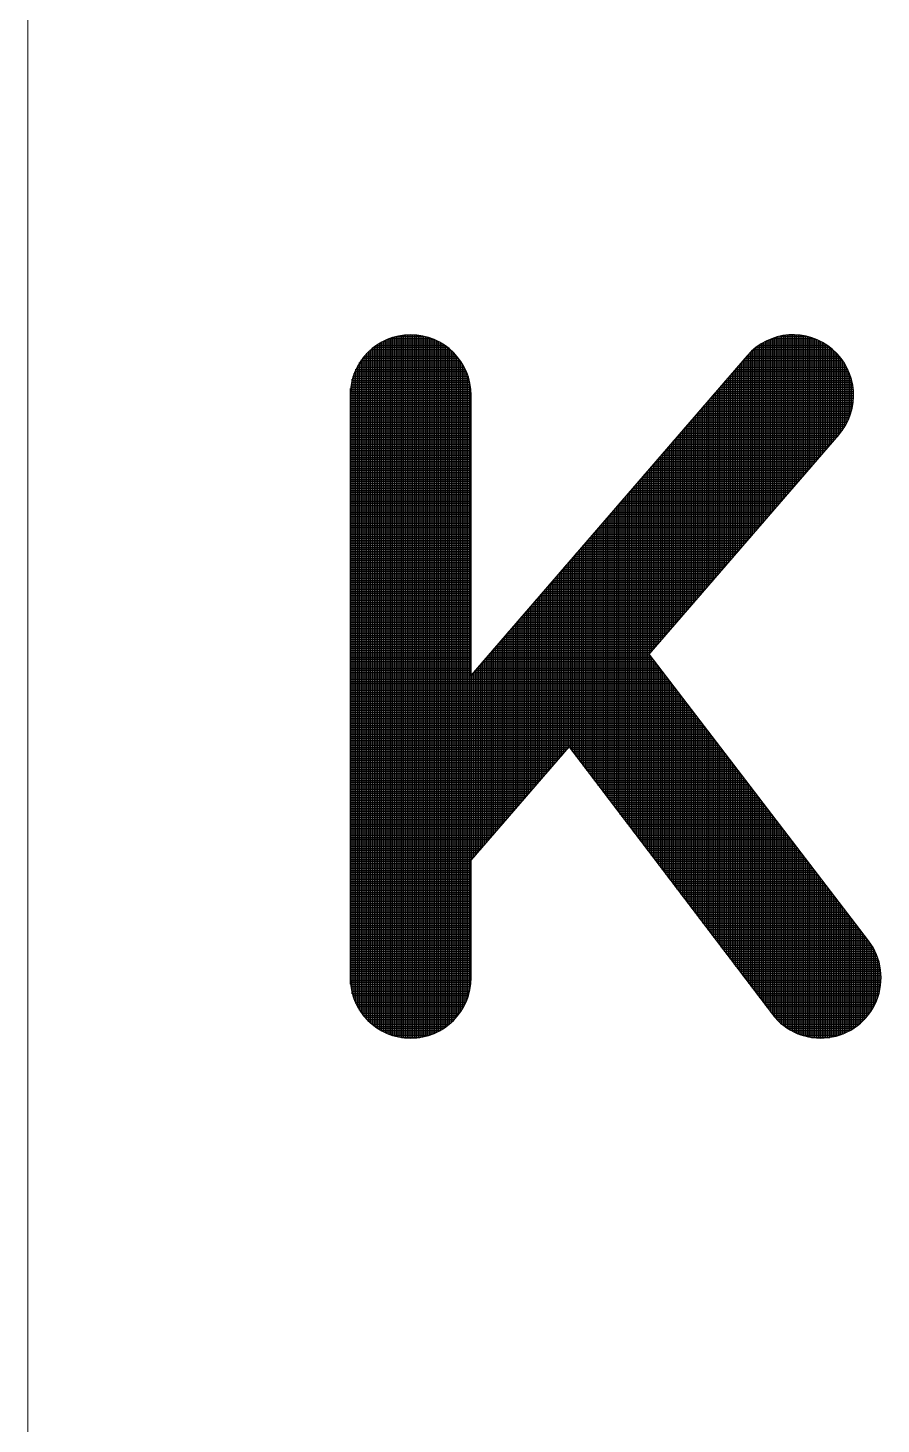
# Model space of a CAD drawing. Header units: inches. Extents: x 2203 to 3044, y -1 to 593.
# Drawn here: x 2869.25 to 2877.32, y 94.83 to 108.04 of the extents above; entities that cross this region are included whole.
import ezdxf

# ---------------------------------------------------------------- set-up
doc = ezdxf.new("R2010")
doc.units = ezdxf.units.IN
doc.header["$MEASUREMENT"] = 0
doc.layers.add('BG 0 -1', color=7, linetype='Continuous')
doc.layers.add('BG ÇÑ±¹Áö¿ª³\xad¹æ±â¼úÁÖ½ÄÈ¸»ç CI', color=7, linetype='Continuous')

msp = doc.modelspace()

# ---------------------------------------------------------------- linework, layer by layer
at = {"layer": 'BG 0 -1', "color": 7, "linetype": 'Continuous', "lineweight": 9}
msp.add_line((2869.249, 199.396), (2869.249, 17.106), dxfattribs=at)
at = {"layer": 'BG ÇÑ±¹Áö¿ª³\xad¹æ±â¼úÁÖ½ÄÈ¸»ç CI', "color": 242, "linetype": 'Continuous', "lineweight": 25, "true_color": 0xd51c29}
for p, q in [((2872.519, 105.016), (2873.217, 105.016)), ((2872.525, 98.594), (2872.525, 105.02)), ((2872.542, 98.582), (2872.542, 105.033)), ((2872.543, 105.033), (2873.193, 105.033)), ((2872.559, 98.57), (2872.559, 105.044)), ((2872.569, 105.05), (2873.166, 105.05)), ((2872.577, 98.56), (2872.577, 105.055)), ((2872.594, 98.55), (2872.594, 105.065)), ((2872.6, 105.068), (2873.136, 105.068)), ((2872.611, 98.541), (2872.611, 105.074)), ((2872.629, 98.532), (2872.629, 105.082)), ((2872.635, 105.085), (2873.1, 105.085)), ((2872.646, 98.525), (2872.646, 105.09)), ((2872.664, 98.518), (2872.664, 105.097)), ((2872.679, 105.103), (2873.056, 105.103)), ((2872.681, 98.511), (2872.681, 105.103)), ((2872.698, 98.506), (2872.698, 105.109)), ((2872.716, 98.501), (2872.716, 105.114)), ((2872.733, 98.496), (2872.733, 105.118)), ((2872.739, 105.12), (2872.996, 105.12)), ((2872.75, 98.492), (2872.75, 105.122)), ((2872.768, 98.489), (2872.768, 105.126)), ((2872.785, 98.486), (2872.785, 105.128)), ((2872.802, 98.484), (2872.802, 105.131)), ((2872.82, 98.482), (2872.82, 105.132)), ((2872.837, 98.481), (2872.837, 105.134)), ((2872.855, 98.48), (2872.855, 105.134)), ((2872.872, 98.48), (2872.872, 105.134)), ((2872.889, 98.48), (2872.889, 105.134)), ((2872.907, 98.481), (2872.907, 105.133)), ((2872.924, 98.483), (2872.924, 105.132)), ((2872.941, 98.485), (2872.941, 105.13)), ((2872.959, 98.487), (2872.959, 105.127)), ((2872.976, 98.49), (2872.976, 105.124)), ((2872.993, 98.494), (2872.993, 105.12)), ((2873.011, 98.498), (2873.011, 105.116)), ((2873.028, 98.503), (2873.028, 105.112)), ((2873.046, 98.508), (2873.046, 105.106)), ((2873.063, 98.514), (2873.063, 105.1)), ((2873.08, 98.521), (2873.08, 105.094)), ((2873.098, 98.528), (2873.098, 105.086)), ((2873.115, 98.536), (2873.115, 105.078)), ((2873.132, 98.545), (2873.132, 105.07)), ((2873.15, 98.554), (2873.15, 105.06)), ((2873.167, 98.565), (2873.167, 105.05)), ((2873.184, 98.576), (2873.184, 105.039)), ((2873.202, 98.588), (2873.202, 105.027)), ((2873.219, 98.601), (2873.219, 105.014)), ((2876.136, 105.016), (2876.834, 105.016)), ((2876.136, 103.283), (2876.136, 105.016)), ((2876.154, 103.304), (2876.154, 105.029)), ((2876.16, 105.033), (2876.81, 105.033)), ((2876.171, 103.324), (2876.171, 105.041)), ((2876.186, 105.05), (2876.783, 105.05)), ((2876.189, 103.344), (2876.189, 105.052)), ((2876.206, 103.364), (2876.206, 105.062)), ((2876.217, 105.068), (2876.753, 105.068)), ((2876.223, 103.384), (2876.223, 105.071)), ((2876.241, 103.404), (2876.241, 105.08)), ((2876.253, 105.085), (2876.717, 105.085)), ((2876.258, 103.424), (2876.258, 105.088)), ((2876.275, 103.444), (2876.275, 105.095)), ((2876.293, 103.464), (2876.293, 105.101)), ((2876.297, 105.103), (2876.673, 105.103)), ((2876.31, 103.484), (2876.31, 105.107)), ((2876.327, 103.505), (2876.327, 105.112)), ((2876.345, 103.525), (2876.345, 105.117)), ((2876.357, 105.12), (2876.613, 105.12)), ((2876.362, 103.545), (2876.362, 105.121)), ((2876.38, 103.565), (2876.38, 105.125)), ((2876.397, 103.585), (2876.397, 105.128)), ((2876.414, 103.605), (2876.414, 105.13)), ((2876.432, 103.625), (2876.432, 105.132)), ((2876.449, 103.645), (2876.449, 105.133)), ((2876.466, 103.665), (2876.466, 105.134)), ((2876.484, 103.685), (2876.484, 105.134)), ((2876.501, 103.706), (2876.501, 105.134)), ((2876.518, 103.726), (2876.518, 105.133)), ((2876.536, 103.746), (2876.536, 105.132)), ((2876.553, 103.766), (2876.553, 105.13)), ((2876.571, 103.786), (2876.571, 105.128)), ((2876.588, 103.806), (2876.588, 105.125)), ((2876.605, 103.826), (2876.605, 105.122)), ((2876.623, 103.846), (2876.623, 105.118)), ((2876.64, 103.866), (2876.64, 105.113)), ((2876.657, 103.886), (2876.657, 105.108)), ((2876.675, 103.907), (2876.675, 105.102)), ((2876.692, 103.927), (2876.692, 105.096)), ((2876.709, 103.947), (2876.709, 105.089)), ((2876.727, 103.967), (2876.727, 105.081)), ((2876.744, 103.987), (2876.744, 105.072)), ((2876.762, 104.007), (2876.762, 105.063)), ((2876.779, 104.027), (2876.779, 105.053)), ((2876.796, 104.047), (2876.796, 105.042)), ((2876.814, 104.067), (2876.814, 105.031)), ((2876.831, 104.087), (2876.831, 105.018)), ((2872.402, 104.894), (2873.334, 104.894)), ((2872.403, 98.718), (2872.403, 104.896)), ((2872.414, 104.912), (2873.321, 104.912)), ((2872.42, 98.695), (2872.42, 104.919)), ((2872.428, 104.929), (2873.307, 104.929)), ((2872.438, 98.675), (2872.438, 104.94)), ((2872.443, 104.946), (2873.292, 104.946)), ((2872.455, 98.656), (2872.455, 104.959)), ((2872.46, 104.964), (2873.276, 104.964)), ((2872.473, 98.638), (2872.473, 104.976)), ((2872.478, 104.981), (2873.258, 104.981)), ((2872.49, 98.622), (2872.49, 104.992)), ((2872.497, 104.998), (2873.238, 104.998)), ((2872.507, 98.608), (2872.507, 105.007)), ((2873.237, 98.615), (2873.237, 105)), ((2873.254, 98.63), (2873.254, 104.984)), ((2873.271, 98.647), (2873.271, 104.968)), ((2873.289, 98.665), (2873.289, 104.95)), ((2873.306, 98.684), (2873.306, 104.93)), ((2873.323, 98.706), (2873.323, 104.908)), ((2873.341, 98.73), (2873.341, 104.884)), ((2876.052, 104.936), (2873.44, 101.913)), ((2876.015, 103.143), (2876.015, 104.893)), ((2876.016, 104.894), (2876.951, 104.894)), ((2876.031, 104.912), (2876.938, 104.912)), ((2876.032, 103.163), (2876.032, 104.914)), ((2876.046, 104.929), (2876.924, 104.929)), ((2876.05, 103.183), (2876.05, 104.934)), ((2876.061, 104.946), (2876.909, 104.946)), ((2876.067, 103.203), (2876.067, 104.953)), ((2876.077, 104.964), (2876.893, 104.964)), ((2876.084, 103.223), (2876.084, 104.971)), ((2876.095, 104.981), (2876.875, 104.981)), ((2876.102, 103.243), (2876.102, 104.987)), ((2876.114, 104.998), (2876.855, 104.998)), ((2876.119, 103.263), (2876.119, 105.002)), ((2876.848, 104.108), (2876.848, 105.004)), ((2876.866, 104.128), (2876.866, 104.989)), ((2876.883, 104.148), (2876.883, 104.973)), ((2876.9, 104.168), (2876.9, 104.956)), ((2876.918, 104.188), (2876.918, 104.937)), ((2876.935, 104.209), (2876.935, 104.915)), ((2876.953, 104.232), (2876.953, 104.892)), ((2872.329, 104.755), (2873.406, 104.755)), ((2872.334, 98.847), (2872.334, 104.768)), ((2872.336, 104.773), (2873.4, 104.773)), ((2872.343, 104.79), (2873.393, 104.79)), ((2872.351, 98.806), (2872.351, 104.808)), ((2872.351, 104.807), (2873.385, 104.807)), ((2872.359, 104.825), (2873.376, 104.825)), ((2872.368, 98.773), (2872.368, 104.842)), ((2872.369, 104.842), (2873.367, 104.842)), ((2872.379, 104.859), (2873.357, 104.859)), ((2872.386, 98.744), (2872.386, 104.871)), ((2872.39, 104.877), (2873.346, 104.877)), ((2873.358, 98.757), (2873.358, 104.857)), ((2873.375, 98.788), (2873.375, 104.826)), ((2873.393, 98.825), (2873.393, 104.79)), ((2875.893, 103.002), (2875.893, 104.753)), ((2875.896, 104.755), (2877.024, 104.755)), ((2875.911, 104.773), (2877.017, 104.773)), ((2875.911, 103.022), (2875.911, 104.773)), ((2875.926, 104.79), (2877.01, 104.79)), ((2875.928, 103.042), (2875.928, 104.793)), ((2875.941, 104.807), (2877.002, 104.807)), ((2875.945, 103.062), (2875.945, 104.813)), ((2875.956, 104.825), (2876.993, 104.825)), ((2875.963, 103.082), (2875.963, 104.833)), ((2875.971, 104.842), (2876.984, 104.842)), ((2875.98, 103.102), (2875.98, 104.853)), ((2875.986, 104.859), (2876.974, 104.859)), ((2875.997, 103.123), (2875.997, 104.873)), ((2876.001, 104.877), (2876.963, 104.877)), ((2876.97, 104.258), (2876.97, 104.866)), ((2876.987, 104.288), (2876.987, 104.836)), ((2877.005, 104.323), (2877.005, 104.802)), ((2877.022, 104.365), (2877.022, 104.76)), ((2872.298, 104.616), (2873.437, 104.616)), ((2872.299, 98.99), (2872.299, 104.625)), ((2872.3, 104.634), (2873.435, 104.634)), ((2872.302, 104.651), (2873.433, 104.651)), ((2872.305, 104.668), (2873.43, 104.668)), ((2872.309, 104.686), (2873.426, 104.686)), ((2872.313, 104.703), (2873.422, 104.703)), ((2872.316, 98.899), (2872.316, 104.715)), ((2872.318, 104.721), (2873.418, 104.721)), ((2872.323, 104.738), (2873.412, 104.738)), ((2873.41, 98.87), (2873.41, 104.744)), ((2873.428, 98.934), (2873.428, 104.681)), ((2875.776, 104.616), (2877.055, 104.616)), ((2875.789, 102.881), (2875.789, 104.632)), ((2875.791, 104.634), (2877.053, 104.634)), ((2875.806, 102.901), (2875.806, 104.652)), ((2875.806, 104.651), (2877.05, 104.651)), ((2875.821, 104.668), (2877.047, 104.668)), ((2875.824, 102.922), (2875.824, 104.672)), ((2875.836, 104.686), (2877.044, 104.686)), ((2875.841, 102.942), (2875.841, 104.692)), ((2875.851, 104.703), (2877.04, 104.703)), ((2875.859, 102.962), (2875.859, 104.712)), ((2875.866, 104.721), (2877.035, 104.721)), ((2875.876, 102.982), (2875.876, 104.733)), ((2875.881, 104.738), (2877.03, 104.738)), ((2877.039, 104.421), (2877.039, 104.704)), ((2872.295, 104.564), (2873.44, 104.564)), ((2872.295, 104.562), (2872.295, 99.052)), ((2872.295, 104.547), (2873.44, 104.547)), ((2872.295, 104.53), (2873.44, 104.53)), ((2872.295, 104.512), (2873.44, 104.512)), ((2872.295, 104.495), (2873.44, 104.495)), ((2872.296, 104.582), (2873.44, 104.582)), ((2872.297, 104.599), (2873.439, 104.599)), ((2873.44, 101.913), (2873.44, 104.562)), ((2875.668, 102.741), (2875.668, 104.491)), ((2875.671, 104.495), (2877.053, 104.495)), ((2875.685, 102.761), (2875.685, 104.511)), ((2875.686, 104.512), (2877.055, 104.512)), ((2875.701, 104.53), (2877.056, 104.53)), ((2875.702, 102.781), (2875.702, 104.532)), ((2875.716, 104.547), (2877.057, 104.547)), ((2875.72, 102.801), (2875.72, 104.552)), ((2875.731, 104.564), (2877.057, 104.564)), ((2875.737, 102.821), (2875.737, 104.572)), ((2875.746, 104.582), (2877.057, 104.582)), ((2875.754, 102.841), (2875.754, 104.592)), ((2875.761, 104.599), (2877.056, 104.599)), ((2875.772, 102.861), (2875.772, 104.612)), ((2877.057, 104.539), (2877.057, 104.585)), ((2872.295, 104.477), (2873.44, 104.477)), ((2872.295, 104.46), (2873.44, 104.46)), ((2872.295, 104.443), (2873.44, 104.443)), ((2872.295, 104.425), (2873.44, 104.425)), ((2872.295, 104.408), (2873.44, 104.408)), ((2872.295, 104.391), (2873.44, 104.391)), ((2872.295, 104.373), (2873.44, 104.373)), ((2872.295, 104.356), (2873.44, 104.356)), ((2875.551, 104.356), (2877.019, 104.356)), ((2875.563, 102.62), (2875.563, 104.371)), ((2875.566, 104.373), (2877.025, 104.373)), ((2875.581, 104.391), (2877.031, 104.391)), ((2875.581, 102.64), (2875.581, 104.391)), ((2875.596, 104.408), (2877.036, 104.408)), ((2875.598, 102.66), (2875.598, 104.411)), ((2875.611, 104.425), (2877.041, 104.425)), ((2875.615, 102.68), (2875.615, 104.431)), ((2875.626, 104.443), (2877.045, 104.443)), ((2875.633, 102.7), (2875.633, 104.451)), ((2875.641, 104.46), (2877.048, 104.46)), ((2875.65, 102.721), (2875.65, 104.471)), ((2875.656, 104.477), (2877.051, 104.477)), ((2872.295, 104.339), (2873.44, 104.339)), ((2872.295, 104.321), (2873.44, 104.321)), ((2872.295, 104.304), (2873.44, 104.304)), ((2872.295, 104.286), (2873.44, 104.286)), ((2872.295, 104.269), (2873.44, 104.269)), ((2872.295, 104.252), (2873.44, 104.252)), ((2872.295, 104.234), (2873.44, 104.234)), ((2875.442, 102.479), (2875.442, 104.23)), ((2875.446, 104.234), (2876.954, 104.234)), ((2875.459, 102.499), (2875.459, 104.25)), ((2875.461, 104.252), (2876.966, 104.252)), ((2875.476, 104.269), (2876.976, 104.269)), ((2875.477, 102.52), (2875.477, 104.27)), ((2875.491, 104.286), (2876.986, 104.286)), ((2875.494, 102.54), (2875.494, 104.29)), ((2875.506, 104.304), (2876.996, 104.304)), ((2875.511, 102.56), (2875.511, 104.31)), ((2875.521, 104.321), (2877.004, 104.321)), ((2875.529, 102.58), (2875.529, 104.331)), ((2875.536, 104.339), (2877.012, 104.339)), ((2875.546, 102.6), (2875.546, 104.351)), ((2872.295, 104.217), (2873.44, 104.217)), ((2872.295, 104.2), (2873.44, 104.2)), ((2872.295, 104.182), (2873.44, 104.182)), ((2872.295, 104.165), (2873.44, 104.165)), ((2872.295, 104.148), (2873.44, 104.148)), ((2872.295, 104.13), (2873.44, 104.13)), ((2872.295, 104.113), (2873.44, 104.113)), ((2872.295, 104.095), (2873.44, 104.095)), ((2875.125, 102.113), (2876.918, 104.188)), ((2875.32, 102.339), (2875.32, 104.089)), ((2875.326, 104.095), (2876.838, 104.095)), ((2875.338, 102.359), (2875.338, 104.109)), ((2875.341, 104.113), (2876.853, 104.113)), ((2875.355, 102.379), (2875.355, 104.13)), ((2875.356, 104.13), (2876.868, 104.13)), ((2875.371, 104.148), (2876.883, 104.148)), ((2875.372, 102.399), (2875.372, 104.15)), ((2875.386, 104.165), (2876.898, 104.165)), ((2875.39, 102.419), (2875.39, 104.17)), ((2875.401, 104.182), (2876.913, 104.182)), ((2875.407, 102.439), (2875.407, 104.19)), ((2875.416, 104.2), (2876.928, 104.2)), ((2875.424, 102.459), (2875.424, 104.21)), ((2875.431, 104.217), (2876.941, 104.217)), ((2872.295, 104.078), (2873.44, 104.078)), ((2872.295, 104.061), (2873.44, 104.061)), ((2872.295, 104.043), (2873.44, 104.043)), ((2872.295, 104.026), (2873.44, 104.026)), ((2872.295, 104.009), (2873.44, 104.009)), ((2872.295, 103.991), (2873.44, 103.991)), ((2872.295, 103.974), (2873.44, 103.974)), ((2872.295, 103.956), (2873.44, 103.956)), ((2875.205, 103.956), (2876.718, 103.956)), ((2875.216, 102.218), (2875.216, 103.969)), ((2875.22, 103.974), (2876.733, 103.974)), ((2875.233, 102.238), (2875.233, 103.989)), ((2875.236, 103.991), (2876.748, 103.991)), ((2875.251, 104.009), (2876.763, 104.009)), ((2875.251, 102.258), (2875.251, 104.009)), ((2875.266, 104.026), (2876.778, 104.026)), ((2875.268, 102.278), (2875.268, 104.029)), ((2875.281, 104.043), (2876.793, 104.043)), ((2875.286, 102.298), (2875.286, 104.049)), ((2875.296, 104.061), (2876.808, 104.061)), ((2875.303, 102.319), (2875.303, 104.069)), ((2875.311, 104.078), (2876.823, 104.078)), ((2872.295, 103.939), (2873.44, 103.939)), ((2872.295, 103.922), (2873.44, 103.922)), ((2872.295, 103.904), (2873.44, 103.904)), ((2872.295, 103.887), (2873.44, 103.887)), ((2872.295, 103.87), (2873.44, 103.87)), ((2872.295, 103.852), (2873.44, 103.852)), ((2872.295, 103.835), (2873.44, 103.835)), ((2875.095, 100.277), (2875.095, 103.828)), ((2875.1, 103.835), (2876.613, 103.835)), ((2875.112, 100.254), (2875.112, 103.848)), ((2875.115, 103.852), (2876.628, 103.852)), ((2875.129, 102.118), (2875.129, 103.868)), ((2875.13, 103.87), (2876.643, 103.87)), ((2875.145, 103.887), (2876.658, 103.887)), ((2875.147, 102.138), (2875.147, 103.888)), ((2875.16, 103.904), (2876.673, 103.904)), ((2875.164, 102.158), (2875.164, 103.908)), ((2875.175, 103.922), (2876.688, 103.922)), ((2875.181, 102.178), (2875.181, 103.929)), ((2875.19, 103.939), (2876.703, 103.939)), ((2875.199, 102.198), (2875.199, 103.949)), ((2872.295, 103.818), (2873.44, 103.818)), ((2872.295, 103.8), (2873.44, 103.8)), ((2872.295, 103.783), (2873.44, 103.783)), ((2872.295, 103.765), (2873.44, 103.765)), ((2872.295, 103.748), (2873.44, 103.748)), ((2872.295, 103.731), (2873.44, 103.731)), ((2872.295, 103.713), (2873.44, 103.713)), ((2872.295, 103.696), (2873.44, 103.696)), ((2874.98, 103.696), (2876.493, 103.696)), ((2874.99, 100.414), (2874.99, 103.707)), ((2874.995, 103.713), (2876.508, 103.713)), ((2875.008, 100.392), (2875.008, 103.728)), ((2875.01, 103.731), (2876.523, 103.731)), ((2875.025, 103.748), (2876.538, 103.748)), ((2875.025, 100.369), (2875.025, 103.748)), ((2875.04, 103.765), (2876.553, 103.765)), ((2875.042, 100.346), (2875.042, 103.768)), ((2875.055, 103.783), (2876.568, 103.783)), ((2875.06, 100.323), (2875.06, 103.788)), ((2875.07, 103.8), (2876.583, 103.8)), ((2875.077, 100.3), (2875.077, 103.808)), ((2875.085, 103.818), (2876.598, 103.818)), ((2872.295, 103.679), (2873.44, 103.679)), ((2872.295, 103.661), (2873.44, 103.661)), ((2872.295, 103.644), (2873.44, 103.644)), ((2872.295, 103.627), (2873.44, 103.627)), ((2872.295, 103.609), (2873.44, 103.609)), ((2872.295, 103.592), (2873.44, 103.592)), ((2872.295, 103.574), (2873.44, 103.574)), ((2874.869, 100.574), (2874.869, 103.567)), ((2874.875, 103.574), (2876.388, 103.574)), ((2874.886, 100.551), (2874.886, 103.587)), ((2874.89, 103.592), (2876.403, 103.592)), ((2874.904, 100.529), (2874.904, 103.607)), ((2874.905, 103.609), (2876.418, 103.609)), ((2874.92, 103.627), (2876.433, 103.627)), ((2874.921, 100.506), (2874.921, 103.627)), ((2874.935, 103.644), (2876.448, 103.644)), ((2874.938, 100.483), (2874.938, 103.647)), ((2874.95, 103.661), (2876.463, 103.661)), ((2874.956, 100.46), (2874.956, 103.667)), ((2874.965, 103.679), (2876.478, 103.679)), ((2874.973, 100.437), (2874.973, 103.687)), ((2872.295, 103.557), (2873.44, 103.557)), ((2872.295, 103.54), (2873.44, 103.54)), ((2872.295, 103.522), (2873.44, 103.522)), ((2872.295, 103.505), (2873.44, 103.505)), ((2872.295, 103.488), (2873.44, 103.488)), ((2872.295, 103.47), (2873.44, 103.47)), ((2872.295, 103.453), (2873.44, 103.453)), ((2872.295, 103.436), (2873.44, 103.436)), ((2874.755, 103.436), (2876.268, 103.436)), ((2874.765, 100.711), (2874.765, 103.446)), ((2874.77, 103.453), (2876.283, 103.453)), ((2874.782, 100.688), (2874.782, 103.466)), ((2874.785, 103.47), (2876.298, 103.47)), ((2874.799, 100.666), (2874.799, 103.486)), ((2874.8, 103.488), (2876.313, 103.488)), ((2874.815, 103.505), (2876.328, 103.505)), ((2874.817, 100.643), (2874.817, 103.506)), ((2874.83, 103.522), (2876.343, 103.522)), ((2874.834, 100.62), (2874.834, 103.527)), ((2874.845, 103.54), (2876.358, 103.54)), ((2874.851, 100.597), (2874.851, 103.547)), ((2874.86, 103.557), (2876.373, 103.557)), ((2872.295, 103.418), (2873.44, 103.418)), ((2872.295, 103.401), (2873.44, 103.401)), ((2872.295, 103.383), (2873.44, 103.383)), ((2872.295, 103.366), (2873.44, 103.366)), ((2872.295, 103.349), (2873.44, 103.349)), ((2872.295, 103.331), (2873.44, 103.331)), ((2872.295, 103.314), (2873.44, 103.314)), ((2872.295, 103.297), (2873.44, 103.297)), ((2874.635, 103.297), (2876.148, 103.297)), ((2874.643, 100.871), (2874.643, 103.305)), ((2874.65, 103.314), (2876.163, 103.314)), ((2874.66, 100.848), (2874.66, 103.326)), ((2874.665, 103.331), (2876.178, 103.331)), ((2874.678, 100.825), (2874.678, 103.346)), ((2874.68, 103.349), (2876.193, 103.349)), ((2874.695, 103.366), (2876.208, 103.366)), ((2874.695, 100.803), (2874.695, 103.366)), ((2874.71, 103.383), (2876.223, 103.383)), ((2874.713, 100.78), (2874.713, 103.386)), ((2874.725, 103.401), (2876.238, 103.401)), ((2874.73, 100.757), (2874.73, 103.406)), ((2874.74, 103.418), (2876.253, 103.418)), ((2874.747, 100.734), (2874.747, 103.426)), ((2872.295, 103.279), (2873.44, 103.279)), ((2872.295, 103.262), (2873.44, 103.262)), ((2872.295, 103.245), (2873.44, 103.245)), ((2872.295, 103.227), (2873.44, 103.227)), ((2872.295, 103.21), (2873.44, 103.21)), ((2872.295, 103.192), (2873.44, 103.192)), ((2872.295, 103.175), (2873.44, 103.175)), ((2874.522, 101.031), (2874.522, 103.165)), ((2874.53, 103.175), (2876.043, 103.175)), ((2874.539, 101.008), (2874.539, 103.185)), ((2874.545, 103.192), (2876.058, 103.192)), ((2874.556, 100.985), (2874.556, 103.205)), ((2874.56, 103.21), (2876.073, 103.21)), ((2874.574, 100.962), (2874.574, 103.225)), ((2874.575, 103.227), (2876.088, 103.227)), ((2874.59, 103.245), (2876.103, 103.245)), ((2874.591, 100.94), (2874.591, 103.245)), ((2874.605, 103.262), (2876.118, 103.262)), ((2874.608, 100.917), (2874.608, 103.265)), ((2874.62, 103.279), (2876.133, 103.279)), ((2874.626, 100.894), (2874.626, 103.285)), ((2872.295, 103.158), (2873.44, 103.158)), ((2872.295, 103.14), (2873.44, 103.14)), ((2872.295, 103.123), (2873.44, 103.123)), ((2872.295, 103.106), (2873.44, 103.106)), ((2872.295, 103.088), (2873.44, 103.088)), ((2872.295, 103.071), (2873.44, 103.071)), ((2872.295, 103.054), (2873.44, 103.054)), ((2872.295, 103.036), (2873.44, 103.036)), ((2874.41, 103.036), (2875.923, 103.036)), ((2874.417, 101.168), (2874.417, 103.044)), ((2874.425, 103.054), (2875.938, 103.054)), ((2874.435, 101.145), (2874.435, 103.064)), ((2874.44, 103.071), (2875.953, 103.071)), ((2874.452, 101.122), (2874.452, 103.084)), ((2874.455, 103.088), (2875.968, 103.088)), ((2874.469, 101.1), (2874.469, 103.104)), ((2874.47, 103.106), (2875.983, 103.106)), ((2874.485, 103.123), (2875.998, 103.123)), ((2874.487, 101.077), (2874.487, 103.125)), ((2874.5, 103.14), (2876.013, 103.14)), ((2874.504, 101.054), (2874.504, 103.145)), ((2874.515, 103.158), (2876.028, 103.158)), ((2872.295, 103.019), (2873.44, 103.019)), ((2872.295, 103.001), (2873.44, 103.001)), ((2872.295, 102.984), (2873.44, 102.984)), ((2872.295, 102.967), (2873.44, 102.967)), ((2872.295, 102.949), (2873.44, 102.949)), ((2872.295, 102.932), (2873.44, 102.932)), ((2872.295, 102.915), (2873.44, 102.915)), ((2874.296, 101.153), (2874.296, 102.903)), ((2874.305, 102.915), (2875.818, 102.915)), ((2874.313, 101.173), (2874.313, 102.924)), ((2874.32, 102.932), (2875.833, 102.932)), ((2874.331, 101.193), (2874.331, 102.944)), ((2874.335, 102.949), (2875.848, 102.949)), ((2874.348, 101.213), (2874.348, 102.964)), ((2874.35, 102.967), (2875.863, 102.967)), ((2874.365, 102.984), (2875.878, 102.984)), ((2874.365, 101.233), (2874.365, 102.984)), ((2874.38, 103.001), (2875.893, 103.001)), ((2874.383, 101.214), (2874.383, 103.004)), ((2874.395, 103.019), (2875.908, 103.019)), ((2874.4, 101.191), (2874.4, 103.024)), ((2872.295, 102.897), (2873.44, 102.897)), ((2872.295, 102.88), (2873.44, 102.88)), ((2872.295, 102.863), (2873.44, 102.863)), ((2872.295, 102.845), (2873.44, 102.845)), ((2872.295, 102.828), (2873.44, 102.828)), ((2872.295, 102.81), (2873.44, 102.81)), ((2872.295, 102.793), (2873.44, 102.793)), ((2872.295, 102.776), (2873.44, 102.776)), ((2874.185, 102.776), (2875.698, 102.776)), ((2874.192, 101.032), (2874.192, 102.783)), ((2874.2, 102.793), (2875.713, 102.793)), ((2874.209, 101.052), (2874.209, 102.803)), ((2874.215, 102.81), (2875.728, 102.81)), ((2874.226, 101.072), (2874.226, 102.823)), ((2874.23, 102.828), (2875.743, 102.828)), ((2874.244, 101.092), (2874.244, 102.843)), ((2874.245, 102.845), (2875.758, 102.845)), ((2874.26, 102.863), (2875.773, 102.863)), ((2874.261, 101.113), (2874.261, 102.863)), ((2874.275, 102.88), (2875.788, 102.88)), ((2874.278, 101.133), (2874.278, 102.883)), ((2874.29, 102.897), (2875.803, 102.897)), ((2872.295, 102.758), (2873.44, 102.758)), ((2872.295, 102.741), (2873.44, 102.741)), ((2872.295, 102.724), (2873.44, 102.724)), ((2872.295, 102.706), (2873.44, 102.706)), ((2872.295, 102.689), (2873.44, 102.689)), ((2872.295, 102.672), (2873.44, 102.672)), ((2872.295, 102.654), (2873.44, 102.654)), ((2872.295, 102.637), (2873.44, 102.637)), ((2874.065, 102.637), (2875.578, 102.637)), ((2874.07, 100.891), (2874.07, 102.642)), ((2874.08, 102.654), (2875.593, 102.654)), ((2874.087, 100.911), (2874.087, 102.662)), ((2874.095, 102.672), (2875.608, 102.672)), ((2874.105, 100.932), (2874.105, 102.682)), ((2874.11, 102.689), (2875.623, 102.689)), ((2874.122, 100.952), (2874.122, 102.702)), ((2874.125, 102.706), (2875.638, 102.706)), ((2874.139, 100.972), (2874.139, 102.722)), ((2874.14, 102.724), (2875.653, 102.724)), ((2874.155, 102.741), (2875.668, 102.741)), ((2874.157, 100.992), (2874.157, 102.743)), ((2874.17, 102.758), (2875.683, 102.758)), ((2874.174, 101.012), (2874.174, 102.763)), ((2872.295, 102.619), (2873.44, 102.619)), ((2872.295, 102.602), (2873.44, 102.602)), ((2872.295, 102.585), (2873.44, 102.585)), ((2872.295, 102.567), (2873.44, 102.567)), ((2872.295, 102.55), (2873.44, 102.55)), ((2872.295, 102.533), (2873.44, 102.533)), ((2872.295, 102.515), (2873.44, 102.515)), ((2873.96, 102.515), (2875.473, 102.515)), ((2873.966, 100.771), (2873.966, 102.521)), ((2873.975, 102.533), (2875.488, 102.533)), ((2873.983, 100.791), (2873.983, 102.542)), ((2873.99, 102.55), (2875.503, 102.55)), ((2874.001, 100.811), (2874.001, 102.562)), ((2874.005, 102.567), (2875.518, 102.567)), ((2874.018, 100.831), (2874.018, 102.582)), ((2874.02, 102.585), (2875.533, 102.585)), ((2874.035, 102.602), (2875.548, 102.602)), ((2874.035, 100.851), (2874.035, 102.602)), ((2874.05, 102.619), (2875.563, 102.619)), ((2874.053, 100.871), (2874.053, 102.622)), ((2872.295, 102.498), (2873.44, 102.498)), ((2872.295, 102.481), (2873.44, 102.481)), ((2872.295, 102.463), (2873.44, 102.463)), ((2872.295, 102.446), (2873.44, 102.446)), ((2872.295, 102.428), (2873.44, 102.428)), ((2872.295, 102.411), (2873.44, 102.411)), ((2872.295, 102.394), (2873.44, 102.394)), ((2872.295, 102.376), (2873.44, 102.376)), ((2873.84, 102.376), (2875.353, 102.376)), ((2873.844, 100.63), (2873.844, 102.381)), ((2873.855, 102.394), (2875.368, 102.394)), ((2873.862, 100.65), (2873.862, 102.401)), ((2873.87, 102.411), (2875.383, 102.411)), ((2873.879, 100.67), (2873.879, 102.421)), ((2873.885, 102.428), (2875.398, 102.428)), ((2873.896, 100.69), (2873.896, 102.441)), ((2873.9, 102.446), (2875.413, 102.446)), ((2873.914, 100.71), (2873.914, 102.461)), ((2873.915, 102.463), (2875.428, 102.463)), ((2873.93, 102.481), (2875.443, 102.481)), ((2873.931, 100.731), (2873.931, 102.481)), ((2873.945, 102.498), (2875.458, 102.498)), ((2873.948, 100.751), (2873.948, 102.501)), ((2872.295, 102.359), (2873.44, 102.359)), ((2872.295, 102.342), (2873.44, 102.342)), ((2872.295, 102.324), (2873.44, 102.324)), ((2872.295, 102.307), (2873.44, 102.307)), ((2872.295, 102.29), (2873.44, 102.29)), ((2872.295, 102.272), (2873.44, 102.272)), ((2872.295, 102.255), (2873.44, 102.255)), ((2873.723, 100.489), (2873.723, 102.24)), ((2873.735, 102.255), (2875.248, 102.255)), ((2873.74, 100.509), (2873.74, 102.26)), ((2873.75, 102.272), (2875.263, 102.272)), ((2873.757, 100.53), (2873.757, 102.28)), ((2873.765, 102.29), (2875.278, 102.29)), ((2873.775, 100.55), (2873.775, 102.3)), ((2873.78, 102.307), (2875.293, 102.307)), ((2873.792, 100.57), (2873.792, 102.32)), ((2873.795, 102.324), (2875.308, 102.324)), ((2873.81, 102.342), (2875.323, 102.342)), ((2873.81, 100.59), (2873.81, 102.341)), ((2873.825, 102.359), (2875.338, 102.359)), ((2873.827, 100.61), (2873.827, 102.361)), ((2872.295, 102.237), (2873.44, 102.237)), ((2872.295, 102.22), (2873.44, 102.22)), ((2872.295, 102.203), (2873.44, 102.203)), ((2872.295, 102.185), (2873.44, 102.185)), ((2872.295, 102.168), (2873.44, 102.168)), ((2872.295, 102.151), (2873.44, 102.151)), ((2872.295, 102.133), (2873.44, 102.133)), ((2872.295, 102.116), (2873.44, 102.116)), ((2873.615, 102.116), (2875.128, 102.116)), ((2873.619, 100.369), (2873.619, 102.119)), ((2873.63, 102.133), (2875.143, 102.133)), ((2873.636, 100.389), (2873.636, 102.14)), ((2873.645, 102.151), (2875.158, 102.151)), ((2873.653, 100.409), (2873.653, 102.16)), ((2873.66, 102.168), (2875.173, 102.168)), ((2873.671, 100.429), (2873.671, 102.18)), ((2873.675, 102.185), (2875.188, 102.185)), ((2873.688, 100.449), (2873.688, 102.2)), ((2873.69, 102.203), (2875.203, 102.203)), ((2873.705, 102.22), (2875.218, 102.22)), ((2873.705, 100.469), (2873.705, 102.22)), ((2873.72, 102.237), (2875.233, 102.237)), ((2877.199, 99.4), (2875.125, 102.113)), ((2875.129, 100.232), (2875.129, 102.108)), ((2872.295, 102.098), (2873.44, 102.098)), ((2872.295, 102.081), (2873.44, 102.081)), ((2872.295, 102.064), (2873.44, 102.064)), ((2872.295, 102.046), (2873.44, 102.046)), ((2872.295, 102.029), (2873.44, 102.029)), ((2872.295, 102.012), (2873.44, 102.012)), ((2872.295, 101.994), (2873.44, 101.994)), ((2872.295, 101.977), (2873.44, 101.977)), ((2873.495, 101.977), (2875.229, 101.977)), ((2873.497, 100.228), (2873.497, 101.979)), ((2873.51, 101.994), (2875.216, 101.994)), ((2873.514, 100.248), (2873.514, 101.999)), ((2873.525, 102.012), (2875.203, 102.012)), ((2873.532, 100.268), (2873.532, 102.019)), ((2873.54, 102.029), (2875.189, 102.029)), ((2873.549, 100.288), (2873.549, 102.039)), ((2873.555, 102.046), (2875.176, 102.046)), ((2873.566, 100.308), (2873.566, 102.059)), ((2873.57, 102.064), (2875.163, 102.064)), ((2873.584, 100.329), (2873.584, 102.079)), ((2873.585, 102.081), (2875.149, 102.081)), ((2873.6, 102.098), (2875.136, 102.098)), ((2873.601, 100.349), (2873.601, 102.099)), ((2875.147, 100.209), (2875.147, 102.085)), ((2875.164, 100.186), (2875.164, 102.062)), ((2875.181, 100.163), (2875.181, 102.039)), ((2875.199, 100.14), (2875.199, 102.017)), ((2875.216, 100.117), (2875.216, 101.994)), ((2872.295, 101.96), (2873.44, 101.96)), ((2872.295, 101.942), (2873.44, 101.942)), ((2872.295, 101.925), (2873.44, 101.925)), ((2872.295, 101.907), (2875.282, 101.907)), ((2872.295, 101.89), (2875.296, 101.89)), ((2872.295, 101.873), (2875.309, 101.873)), ((2872.295, 101.855), (2875.322, 101.855)), ((2873.445, 100.168), (2873.445, 101.918)), ((2873.45, 101.925), (2875.269, 101.925)), ((2873.462, 100.188), (2873.462, 101.939)), ((2873.465, 101.942), (2875.256, 101.942)), ((2873.48, 101.96), (2875.242, 101.96)), ((2873.48, 100.208), (2873.48, 101.959)), ((2875.233, 100.095), (2875.233, 101.971)), ((2875.251, 100.072), (2875.251, 101.949)), ((2875.268, 100.049), (2875.268, 101.926)), ((2875.286, 100.026), (2875.286, 101.903)), ((2875.303, 100.003), (2875.303, 101.88)), ((2875.32, 99.98), (2875.32, 101.858)), ((2872.295, 101.838), (2875.335, 101.838)), ((2872.295, 101.821), (2875.349, 101.821)), ((2872.295, 101.803), (2875.362, 101.803)), ((2872.295, 101.786), (2875.375, 101.786)), ((2872.295, 101.769), (2875.388, 101.769)), ((2872.295, 101.751), (2875.402, 101.751)), ((2872.295, 101.734), (2875.415, 101.734)), ((2872.295, 101.716), (2875.428, 101.716)), ((2875.338, 99.958), (2875.338, 101.835)), ((2875.355, 99.935), (2875.355, 101.812)), ((2875.372, 99.912), (2875.372, 101.79)), ((2875.39, 99.889), (2875.39, 101.767)), ((2875.407, 99.866), (2875.407, 101.744)), ((2875.424, 99.843), (2875.424, 101.721)), ((2872.295, 101.699), (2875.442, 101.699)), ((2872.295, 101.682), (2875.455, 101.682)), ((2872.295, 101.664), (2875.468, 101.664)), ((2872.295, 101.647), (2875.481, 101.647)), ((2872.295, 101.63), (2875.495, 101.63)), ((2872.295, 101.612), (2875.508, 101.612)), ((2872.295, 101.595), (2875.521, 101.595)), ((2875.442, 99.821), (2875.442, 101.699)), ((2875.459, 99.798), (2875.459, 101.676)), ((2875.477, 99.775), (2875.477, 101.653)), ((2875.494, 99.752), (2875.494, 101.631)), ((2875.511, 99.729), (2875.511, 101.608)), ((2875.529, 99.706), (2875.529, 101.585)), ((2872.295, 101.578), (2875.534, 101.578)), ((2872.295, 101.56), (2875.548, 101.56)), ((2872.295, 101.543), (2875.561, 101.543)), ((2872.295, 101.525), (2875.574, 101.525)), ((2872.295, 101.508), (2875.588, 101.508)), ((2872.295, 101.491), (2875.601, 101.491)), ((2872.295, 101.473), (2875.614, 101.473)), ((2872.295, 101.456), (2875.627, 101.456)), ((2875.546, 99.684), (2875.546, 101.562)), ((2875.563, 99.661), (2875.563, 101.54)), ((2875.581, 99.638), (2875.581, 101.517)), ((2875.598, 99.615), (2875.598, 101.494)), ((2875.615, 99.592), (2875.615, 101.472)), ((2875.633, 99.569), (2875.633, 101.449)), ((2872.295, 101.439), (2875.641, 101.439)), ((2872.295, 101.421), (2875.654, 101.421)), ((2872.295, 101.404), (2875.667, 101.404)), ((2872.295, 101.387), (2875.681, 101.387)), ((2872.295, 101.369), (2875.694, 101.369)), ((2872.295, 101.352), (2875.707, 101.352)), ((2872.295, 101.334), (2875.72, 101.334)), ((2872.295, 101.317), (2875.734, 101.317)), ((2875.65, 99.546), (2875.65, 101.426)), ((2875.668, 99.524), (2875.668, 101.403)), ((2875.685, 99.501), (2875.685, 101.381)), ((2875.702, 99.478), (2875.702, 101.358)), ((2875.72, 99.455), (2875.72, 101.335)), ((2872.295, 101.3), (2875.747, 101.3)), ((2872.295, 101.282), (2875.76, 101.282)), ((2872.295, 101.265), (2875.773, 101.265)), ((2872.295, 101.248), (2875.787, 101.248)), ((2872.295, 101.23), (2874.363, 101.23)), ((2872.295, 101.213), (2874.348, 101.213)), ((2872.295, 101.196), (2874.333, 101.196)), ((2873.44, 100.162), (2874.367, 101.235)), ((2874.367, 101.235), (2876.29, 98.705)), ((2874.37, 101.23), (2875.8, 101.23)), ((2874.383, 101.213), (2875.813, 101.213)), ((2874.396, 101.196), (2875.827, 101.196)), ((2875.737, 99.432), (2875.737, 101.313)), ((2875.754, 99.409), (2875.754, 101.29)), ((2875.772, 99.387), (2875.772, 101.267)), ((2875.789, 99.364), (2875.789, 101.244)), ((2875.806, 99.341), (2875.806, 101.222)), ((2875.824, 99.318), (2875.824, 101.199)), ((2872.295, 101.178), (2874.318, 101.178)), ((2872.295, 101.161), (2874.303, 101.161)), ((2872.295, 101.143), (2874.288, 101.143)), ((2872.295, 101.126), (2874.273, 101.126)), ((2872.295, 101.109), (2874.258, 101.109)), ((2872.295, 101.091), (2874.243, 101.091)), ((2872.295, 101.074), (2874.228, 101.074)), ((2872.295, 101.057), (2874.213, 101.057)), ((2874.41, 101.178), (2875.84, 101.178)), ((2874.423, 101.161), (2875.853, 101.161)), ((2874.436, 101.143), (2875.866, 101.143)), ((2874.449, 101.126), (2875.88, 101.126)), ((2874.462, 101.109), (2875.893, 101.109)), ((2874.476, 101.091), (2875.906, 101.091)), ((2874.489, 101.074), (2875.919, 101.074)), ((2874.502, 101.057), (2875.933, 101.057)), ((2875.841, 99.295), (2875.841, 101.176)), ((2875.859, 99.272), (2875.859, 101.154)), ((2875.876, 99.25), (2875.876, 101.131)), ((2875.893, 99.227), (2875.893, 101.108)), ((2875.911, 99.204), (2875.911, 101.086)), ((2875.928, 99.181), (2875.928, 101.063)), ((2872.295, 101.039), (2874.198, 101.039)), ((2872.295, 101.022), (2874.183, 101.022)), ((2872.295, 101.005), (2874.168, 101.005)), ((2872.295, 100.987), (2874.153, 100.987)), ((2872.295, 100.97), (2874.138, 100.97)), ((2872.295, 100.952), (2874.123, 100.952)), ((2872.295, 100.935), (2874.108, 100.935)), ((2872.295, 100.918), (2874.093, 100.918)), ((2874.515, 101.039), (2875.946, 101.039)), ((2874.528, 101.022), (2875.959, 101.022)), ((2874.542, 101.005), (2875.973, 101.005)), ((2874.555, 100.987), (2875.986, 100.987)), ((2874.568, 100.97), (2875.999, 100.97)), ((2874.581, 100.952), (2876.012, 100.952)), ((2874.594, 100.935), (2876.026, 100.935)), ((2874.608, 100.918), (2876.039, 100.918)), ((2875.945, 99.158), (2875.945, 101.04)), ((2875.963, 99.135), (2875.963, 101.017)), ((2875.98, 99.113), (2875.98, 100.995)), ((2875.997, 99.09), (2875.997, 100.972)), ((2876.015, 99.067), (2876.015, 100.949)), ((2876.032, 99.044), (2876.032, 100.927)), ((2872.295, 100.9), (2874.078, 100.9)), ((2872.295, 100.883), (2874.063, 100.883)), ((2872.295, 100.866), (2874.048, 100.866)), ((2872.295, 100.848), (2874.033, 100.848)), ((2872.295, 100.831), (2874.018, 100.831)), ((2872.295, 100.814), (2874.003, 100.814)), ((2872.295, 100.796), (2873.988, 100.796)), ((2874.621, 100.9), (2876.052, 100.9)), ((2874.634, 100.883), (2876.066, 100.883)), ((2874.647, 100.866), (2876.079, 100.866)), ((2874.66, 100.848), (2876.092, 100.848)), ((2874.674, 100.831), (2876.105, 100.831)), ((2874.687, 100.814), (2876.119, 100.814)), ((2874.7, 100.796), (2876.132, 100.796)), ((2876.05, 99.021), (2876.05, 100.904)), ((2876.067, 98.998), (2876.067, 100.881)), ((2876.084, 98.976), (2876.084, 100.858)), ((2876.102, 98.953), (2876.102, 100.836)), ((2876.119, 98.93), (2876.119, 100.813)), ((2876.136, 98.907), (2876.136, 100.79)), ((2872.295, 100.779), (2873.973, 100.779)), ((2872.295, 100.761), (2873.958, 100.761)), ((2872.295, 100.744), (2873.943, 100.744)), ((2872.295, 100.727), (2873.928, 100.727)), ((2872.295, 100.709), (2873.913, 100.709)), ((2872.295, 100.692), (2873.898, 100.692)), ((2872.295, 100.675), (2873.883, 100.675)), ((2872.295, 100.657), (2873.868, 100.657)), ((2874.713, 100.779), (2876.145, 100.779)), ((2874.726, 100.761), (2876.158, 100.761)), ((2874.74, 100.744), (2876.172, 100.744)), ((2874.753, 100.727), (2876.185, 100.727)), ((2874.766, 100.709), (2876.198, 100.709)), ((2874.779, 100.692), (2876.212, 100.692)), ((2874.792, 100.675), (2876.225, 100.675)), ((2874.806, 100.657), (2876.238, 100.657)), ((2876.154, 98.884), (2876.154, 100.768)), ((2876.171, 98.861), (2876.171, 100.745)), ((2876.189, 98.839), (2876.189, 100.722)), ((2876.206, 98.816), (2876.206, 100.699)), ((2876.223, 98.793), (2876.223, 100.677)), ((2876.241, 98.77), (2876.241, 100.654)), ((2872.295, 100.64), (2873.853, 100.64)), ((2872.295, 100.623), (2873.838, 100.623)), ((2872.295, 100.605), (2873.823, 100.605)), ((2872.295, 100.588), (2873.808, 100.588)), ((2872.295, 100.57), (2873.793, 100.57)), ((2872.295, 100.553), (2873.778, 100.553)), ((2872.295, 100.536), (2873.763, 100.536)), ((2874.819, 100.64), (2876.251, 100.64)), ((2874.832, 100.623), (2876.265, 100.623)), ((2874.845, 100.605), (2876.278, 100.605)), ((2874.859, 100.588), (2876.291, 100.588)), ((2874.872, 100.57), (2876.304, 100.57)), ((2874.885, 100.553), (2876.318, 100.553)), ((2874.898, 100.536), (2876.331, 100.536)), ((2876.258, 98.747), (2876.258, 100.631)), ((2876.275, 98.724), (2876.275, 100.609)), ((2876.293, 98.702), (2876.293, 100.586)), ((2876.31, 98.68), (2876.31, 100.563)), ((2876.327, 98.661), (2876.327, 100.54)), ((2872.295, 100.518), (2873.748, 100.518)), ((2872.295, 100.501), (2873.733, 100.501)), ((2872.295, 100.484), (2873.718, 100.484)), ((2872.295, 100.466), (2873.703, 100.466)), ((2872.295, 100.449), (2873.688, 100.449)), ((2872.295, 100.432), (2873.673, 100.432)), ((2872.295, 100.414), (2873.658, 100.414)), ((2872.295, 100.397), (2873.643, 100.397)), ((2874.911, 100.518), (2876.344, 100.518)), ((2874.925, 100.501), (2876.358, 100.501)), ((2874.938, 100.484), (2876.371, 100.484)), ((2874.951, 100.466), (2876.384, 100.466)), ((2874.964, 100.449), (2876.397, 100.449)), ((2874.977, 100.432), (2876.411, 100.432)), ((2874.991, 100.414), (2876.424, 100.414)), ((2875.004, 100.397), (2876.437, 100.397)), ((2876.345, 98.643), (2876.345, 100.518)), ((2876.362, 98.627), (2876.362, 100.495)), ((2876.38, 98.612), (2876.38, 100.472)), ((2876.397, 98.598), (2876.397, 100.45)), ((2876.414, 98.585), (2876.414, 100.427)), ((2876.432, 98.573), (2876.432, 100.404)), ((2872.295, 100.379), (2873.628, 100.379)), ((2872.295, 100.362), (2873.613, 100.362)), ((2872.295, 100.345), (2873.598, 100.345)), ((2872.295, 100.327), (2873.583, 100.327)), ((2872.295, 100.31), (2873.568, 100.31)), ((2872.295, 100.293), (2873.553, 100.293)), ((2872.295, 100.275), (2873.538, 100.275)), ((2872.295, 100.258), (2873.523, 100.258)), ((2875.017, 100.379), (2876.451, 100.379)), ((2875.03, 100.362), (2876.464, 100.362)), ((2875.043, 100.345), (2876.477, 100.345)), ((2875.057, 100.327), (2876.49, 100.327)), ((2875.07, 100.31), (2876.504, 100.31)), ((2875.083, 100.293), (2876.517, 100.293)), ((2875.096, 100.275), (2876.53, 100.275)), ((2875.109, 100.258), (2876.543, 100.258)), ((2876.449, 98.562), (2876.449, 100.381)), ((2876.466, 98.552), (2876.466, 100.359)), ((2876.484, 98.543), (2876.484, 100.336)), ((2876.501, 98.535), (2876.501, 100.313)), ((2876.518, 98.527), (2876.518, 100.291)), ((2876.536, 98.52), (2876.536, 100.268)), ((2872.295, 100.24), (2873.508, 100.24)), ((2872.295, 100.223), (2873.493, 100.223)), ((2872.295, 100.206), (2873.478, 100.206)), ((2872.295, 100.188), (2873.463, 100.188)), ((2872.295, 100.171), (2873.448, 100.171)), ((2872.295, 100.154), (2873.44, 100.154)), ((2872.295, 100.136), (2873.44, 100.136)), ((2873.44, 99.052), (2873.44, 100.162)), ((2875.123, 100.24), (2876.557, 100.24)), ((2875.136, 100.223), (2876.57, 100.223)), ((2875.149, 100.206), (2876.583, 100.206)), ((2875.162, 100.188), (2876.597, 100.188)), ((2875.175, 100.171), (2876.61, 100.171)), ((2875.189, 100.154), (2876.623, 100.154)), ((2875.202, 100.136), (2876.636, 100.136)), ((2876.553, 98.513), (2876.553, 100.245)), ((2876.571, 98.507), (2876.571, 100.222)), ((2876.588, 98.502), (2876.588, 100.2)), ((2876.605, 98.497), (2876.605, 100.177)), ((2876.623, 98.493), (2876.623, 100.154)), ((2876.64, 98.49), (2876.64, 100.132)), ((2872.295, 100.119), (2873.44, 100.119)), ((2872.295, 100.102), (2873.44, 100.102)), ((2872.295, 100.084), (2873.44, 100.084)), ((2872.295, 100.067), (2873.44, 100.067)), ((2872.295, 100.049), (2873.44, 100.049)), ((2872.295, 100.032), (2873.44, 100.032)), ((2872.295, 100.015), (2873.44, 100.015)), ((2872.295, 99.997), (2873.44, 99.997)), ((2875.215, 100.119), (2876.65, 100.119)), ((2875.228, 100.102), (2876.663, 100.102)), ((2875.241, 100.084), (2876.676, 100.084)), ((2875.255, 100.067), (2876.689, 100.067)), ((2875.268, 100.049), (2876.703, 100.049)), ((2875.281, 100.032), (2876.716, 100.032)), ((2875.294, 100.015), (2876.729, 100.015)), ((2875.307, 99.997), (2876.743, 99.997)), ((2876.657, 98.487), (2876.657, 100.109)), ((2876.675, 98.484), (2876.675, 100.086)), ((2876.692, 98.482), (2876.692, 100.063)), ((2876.709, 98.481), (2876.709, 100.041)), ((2876.727, 98.48), (2876.727, 100.018)), ((2876.744, 98.48), (2876.744, 99.995)), ((2872.295, 99.98), (2873.44, 99.98)), ((2872.295, 99.963), (2873.44, 99.963)), ((2872.295, 99.945), (2873.44, 99.945)), ((2872.295, 99.928), (2873.44, 99.928)), ((2872.295, 99.911), (2873.44, 99.911)), ((2872.295, 99.893), (2873.44, 99.893)), ((2872.295, 99.876), (2873.44, 99.876)), ((2875.321, 99.98), (2876.756, 99.98)), ((2875.334, 99.963), (2876.769, 99.963)), ((2875.347, 99.945), (2876.782, 99.945)), ((2875.36, 99.928), (2876.796, 99.928)), ((2875.373, 99.911), (2876.809, 99.911)), ((2875.387, 99.893), (2876.822, 99.893)), ((2875.4, 99.876), (2876.835, 99.876)), ((2876.762, 98.48), (2876.762, 99.973)), ((2876.779, 98.481), (2876.779, 99.95)), ((2876.796, 98.482), (2876.796, 99.927)), ((2876.814, 98.484), (2876.814, 99.904)), ((2876.831, 98.487), (2876.831, 99.882)), ((2872.295, 99.858), (2873.44, 99.858)), ((2872.295, 99.841), (2873.44, 99.841)), ((2872.295, 99.824), (2873.44, 99.824)), ((2872.295, 99.806), (2873.44, 99.806)), ((2872.295, 99.789), (2873.44, 99.789)), ((2872.295, 99.772), (2873.44, 99.772)), ((2872.295, 99.754), (2873.44, 99.754)), ((2872.295, 99.737), (2873.44, 99.737)), ((2875.413, 99.858), (2876.849, 99.858)), ((2875.426, 99.841), (2876.862, 99.841)), ((2875.439, 99.824), (2876.875, 99.824)), ((2875.453, 99.806), (2876.889, 99.806)), ((2875.466, 99.789), (2876.902, 99.789)), ((2875.479, 99.772), (2876.915, 99.772)), ((2875.492, 99.754), (2876.928, 99.754)), ((2875.505, 99.737), (2876.942, 99.737)), ((2876.848, 98.489), (2876.848, 99.859)), ((2876.866, 98.493), (2876.866, 99.836)), ((2876.883, 98.497), (2876.883, 99.814)), ((2876.9, 98.502), (2876.9, 99.791)), ((2876.918, 98.507), (2876.918, 99.768)), ((2876.935, 98.513), (2876.935, 99.745)), ((2872.295, 99.72), (2873.44, 99.72)), ((2872.295, 99.702), (2873.44, 99.702)), ((2872.295, 99.685), (2873.44, 99.685)), ((2872.295, 99.667), (2873.44, 99.667)), ((2872.295, 99.65), (2873.44, 99.65)), ((2872.295, 99.633), (2873.44, 99.633)), ((2872.295, 99.615), (2873.44, 99.615)), ((2872.295, 99.598), (2873.44, 99.598)), ((2875.519, 99.72), (2876.955, 99.72)), ((2875.532, 99.702), (2876.968, 99.702)), ((2875.545, 99.685), (2876.982, 99.685)), ((2875.558, 99.667), (2876.995, 99.667)), ((2875.571, 99.65), (2877.008, 99.65)), ((2875.585, 99.633), (2877.021, 99.633)), ((2875.598, 99.615), (2877.035, 99.615)), ((2875.611, 99.598), (2877.048, 99.598)), ((2876.953, 98.519), (2876.953, 99.723)), ((2876.97, 98.526), (2876.97, 99.7)), ((2876.987, 98.534), (2876.987, 99.677)), ((2877.005, 98.542), (2877.005, 99.655)), ((2877.022, 98.552), (2877.022, 99.632)), ((2877.039, 98.562), (2877.039, 99.609)), ((2872.295, 99.581), (2873.44, 99.581)), ((2872.295, 99.563), (2873.44, 99.563)), ((2872.295, 99.546), (2873.44, 99.546)), ((2872.295, 99.529), (2873.44, 99.529)), ((2872.295, 99.511), (2873.44, 99.511)), ((2872.295, 99.494), (2873.44, 99.494)), ((2872.295, 99.476), (2873.44, 99.476)), ((2875.624, 99.581), (2877.061, 99.581)), ((2875.637, 99.563), (2877.074, 99.563)), ((2875.651, 99.546), (2877.088, 99.546)), ((2875.664, 99.529), (2877.101, 99.529)), ((2875.677, 99.511), (2877.114, 99.511)), ((2875.69, 99.494), (2877.128, 99.494)), ((2875.703, 99.476), (2877.141, 99.476)), ((2877.057, 98.572), (2877.057, 99.586)), ((2877.074, 98.584), (2877.074, 99.564)), ((2877.091, 98.597), (2877.091, 99.541)), ((2877.109, 98.611), (2877.109, 99.518)), ((2877.126, 98.626), (2877.126, 99.496)), ((2877.144, 98.642), (2877.144, 99.473)), ((2872.295, 99.459), (2873.44, 99.459)), ((2872.295, 99.442), (2873.44, 99.442)), ((2872.295, 99.424), (2873.44, 99.424)), ((2872.295, 99.407), (2873.44, 99.407)), ((2872.295, 99.39), (2873.44, 99.39)), ((2872.295, 99.372), (2873.44, 99.372)), ((2872.295, 99.355), (2873.44, 99.355)), ((2872.295, 99.338), (2873.44, 99.338)), ((2875.717, 99.459), (2877.154, 99.459)), ((2875.73, 99.442), (2877.167, 99.442)), ((2875.743, 99.424), (2877.181, 99.424)), ((2875.756, 99.407), (2877.194, 99.407)), ((2875.769, 99.39), (2877.207, 99.39)), ((2875.783, 99.372), (2877.219, 99.372)), ((2875.796, 99.355), (2877.23, 99.355)), ((2875.809, 99.338), (2877.241, 99.338)), ((2877.161, 98.659), (2877.161, 99.45)), ((2877.178, 98.679), (2877.178, 99.427)), ((2877.196, 98.7), (2877.196, 99.405)), ((2877.213, 98.723), (2877.213, 99.381)), ((2877.23, 98.749), (2877.23, 99.355)), ((2872.295, 99.32), (2873.44, 99.32)), ((2872.295, 99.303), (2873.44, 99.303)), ((2872.295, 99.285), (2873.44, 99.285)), ((2872.295, 99.268), (2873.44, 99.268)), ((2872.295, 99.251), (2873.44, 99.251)), ((2872.295, 99.233), (2873.44, 99.233)), ((2872.295, 99.216), (2873.44, 99.216)), ((2875.822, 99.32), (2877.25, 99.32)), ((2875.835, 99.303), (2877.259, 99.303)), ((2875.849, 99.285), (2877.267, 99.285)), ((2875.862, 99.268), (2877.275, 99.268)), ((2875.875, 99.251), (2877.282, 99.251)), ((2875.888, 99.233), (2877.288, 99.233)), ((2875.902, 99.216), (2877.293, 99.216)), ((2877.248, 98.779), (2877.248, 99.325)), ((2877.265, 98.814), (2877.265, 99.291)), ((2877.282, 98.856), (2877.282, 99.248)), ((2872.295, 99.199), (2873.44, 99.199)), ((2872.295, 99.181), (2873.44, 99.181)), ((2872.295, 99.164), (2873.44, 99.164)), ((2872.295, 99.147), (2873.44, 99.147)), ((2872.295, 99.129), (2873.44, 99.129)), ((2872.295, 99.112), (2873.44, 99.112)), ((2872.295, 99.094), (2873.44, 99.094)), ((2872.295, 99.077), (2873.44, 99.077)), ((2875.915, 99.199), (2877.298, 99.199)), ((2875.928, 99.181), (2877.302, 99.181)), ((2875.941, 99.164), (2877.306, 99.164)), ((2875.954, 99.147), (2877.309, 99.147)), ((2875.968, 99.129), (2877.312, 99.129)), ((2875.981, 99.112), (2877.314, 99.112)), ((2875.994, 99.094), (2877.316, 99.094)), ((2876.007, 99.077), (2877.317, 99.077)), ((2877.3, 98.913), (2877.3, 99.192)), ((2872.295, 99.06), (2873.44, 99.06)), ((2872.296, 99.042), (2873.44, 99.042)), ((2872.296, 99.025), (2873.439, 99.025)), ((2872.297, 99.008), (2873.438, 99.008)), ((2872.299, 98.99), (2873.437, 98.99)), ((2872.301, 98.973), (2873.434, 98.973)), ((2872.304, 98.956), (2873.432, 98.956)), ((2872.307, 98.938), (2873.428, 98.938)), ((2876.02, 99.06), (2877.317, 99.06)), ((2876.034, 99.042), (2877.317, 99.042)), ((2876.047, 99.025), (2877.316, 99.025)), ((2876.06, 99.008), (2877.315, 99.008)), ((2876.073, 98.99), (2877.314, 98.99)), ((2876.086, 98.973), (2877.312, 98.973)), ((2876.1, 98.956), (2877.309, 98.956)), ((2876.113, 98.938), (2877.306, 98.938)), ((2872.311, 98.921), (2873.425, 98.921)), ((2872.315, 98.903), (2873.42, 98.903)), ((2872.32, 98.886), (2873.415, 98.886)), ((2872.326, 98.869), (2873.41, 98.869)), ((2872.332, 98.851), (2873.403, 98.851)), ((2872.339, 98.834), (2873.397, 98.834)), ((2872.346, 98.817), (2873.389, 98.817)), ((2876.126, 98.921), (2877.302, 98.921)), ((2876.139, 98.903), (2877.297, 98.903)), ((2876.152, 98.886), (2877.292, 98.886)), ((2876.166, 98.869), (2877.287, 98.869)), ((2876.179, 98.851), (2877.281, 98.851)), ((2876.192, 98.834), (2877.274, 98.834)), ((2876.205, 98.817), (2877.266, 98.817)), ((2872.354, 98.799), (2873.381, 98.799)), ((2872.363, 98.782), (2873.372, 98.782)), ((2872.373, 98.765), (2873.362, 98.765)), ((2872.384, 98.747), (2873.352, 98.747)), ((2872.395, 98.73), (2873.34, 98.73)), ((2872.407, 98.712), (2873.328, 98.712)), ((2872.421, 98.695), (2873.315, 98.695)), ((2872.435, 98.678), (2873.3, 98.678)), ((2876.218, 98.799), (2877.258, 98.799)), ((2876.232, 98.782), (2877.249, 98.782)), ((2876.245, 98.765), (2877.239, 98.765)), ((2876.258, 98.747), (2877.229, 98.747)), ((2876.271, 98.73), (2877.218, 98.73)), ((2876.284, 98.712), (2877.205, 98.712)), ((2876.298, 98.695), (2877.192, 98.695)), ((2876.312, 98.678), (2877.177, 98.678)), ((2872.451, 98.66), (2873.285, 98.66)), ((2872.468, 98.643), (2873.268, 98.643)), ((2872.486, 98.626), (2873.249, 98.626)), ((2872.507, 98.608), (2873.229, 98.608)), ((2872.529, 98.591), (2873.206, 98.591)), ((2872.554, 98.573), (2873.181, 98.573)), ((2872.582, 98.556), (2873.153, 98.556)), ((2876.328, 98.66), (2877.162, 98.66)), ((2876.345, 98.643), (2877.145, 98.643)), ((2876.364, 98.626), (2877.126, 98.626)), ((2876.384, 98.608), (2877.106, 98.608)), ((2876.406, 98.591), (2877.083, 98.591)), ((2876.431, 98.573), (2877.058, 98.573)), ((2876.46, 98.556), (2877.03, 98.556)), ((2872.615, 98.539), (2873.12, 98.539)), ((2872.654, 98.521), (2873.081, 98.521)), ((2872.704, 98.504), (2873.032, 98.504)), ((2872.781, 98.487), (2872.955, 98.487)), ((2876.492, 98.539), (2876.997, 98.539)), ((2876.531, 98.521), (2876.959, 98.521)), ((2876.581, 98.504), (2876.909, 98.504)), ((2876.658, 98.487), (2876.832, 98.487))]:
    msp.add_line(p, q, dxfattribs=at)
for centre, start, end in [((2872.868, 104.562), 0, 180), ((2876.485, 104.562), 319.1775, 139.1775), ((2876.745, 99.052), 217.3225, 37.475), ((2872.868, 99.052), 180, 0)]:
    msp.add_arc(centre, 0.572, start, end, dxfattribs=at)

doc.saveas('drawing.dxf')
